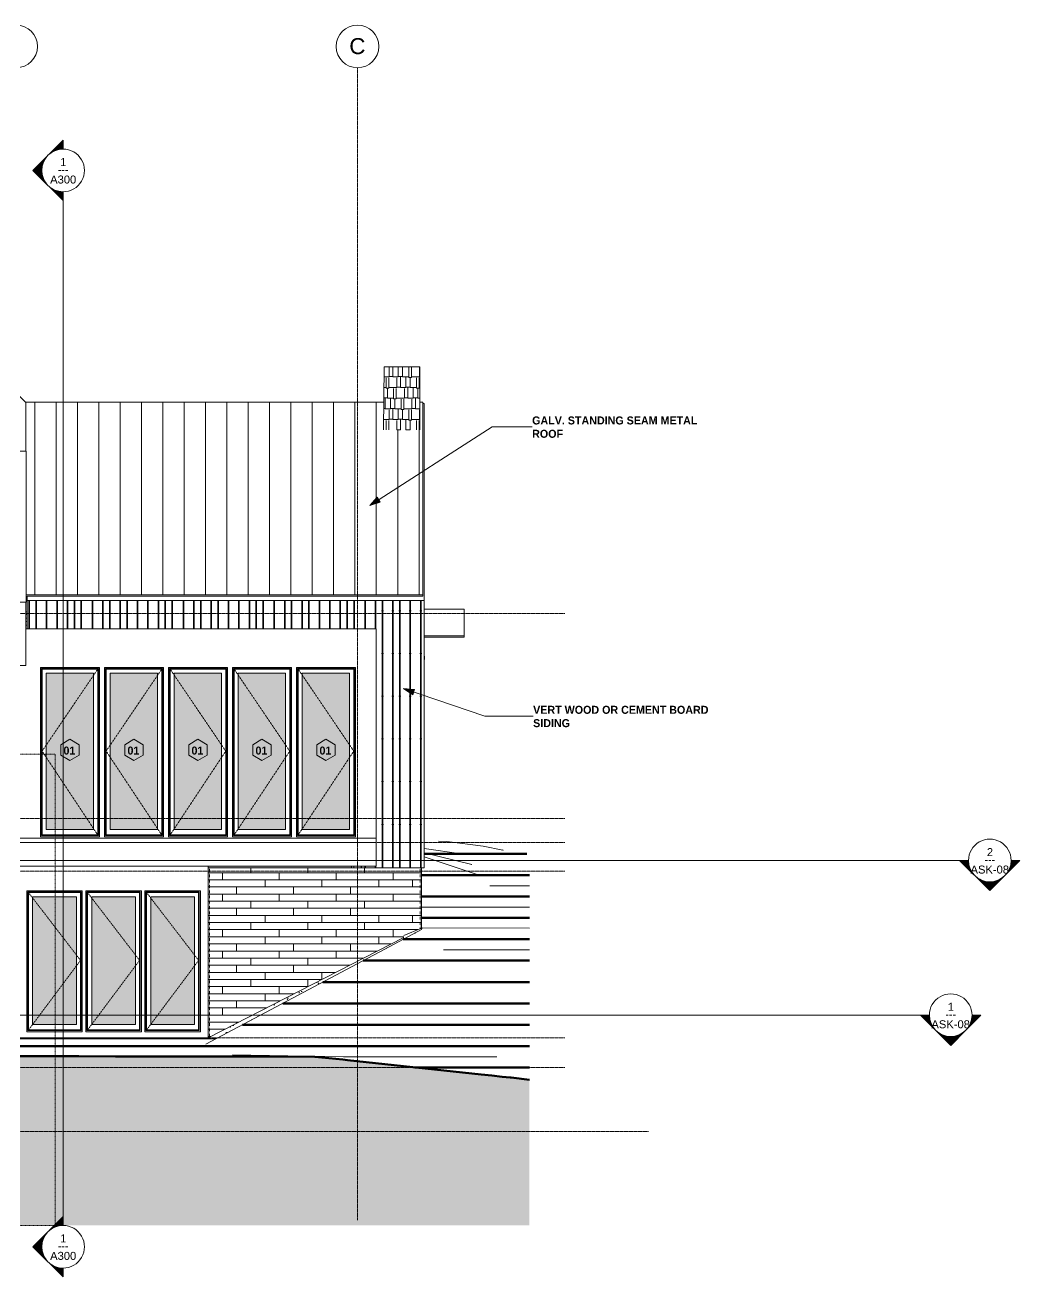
# Model space of a CAD drawing. Header units: inches. Extents: x -9021 to -6963, y -226 to 478.
# Drawn here: x -8622 to -8062, y -226 to 478 of the extents above; entities that cross this region are included whole.
import ezdxf

# ---------------------------------------------------------------- set-up
doc = ezdxf.new("R2010")
doc.units = ezdxf.units.IN
doc.header["$MEASUREMENT"] = 0
for name, pattern in [('Aligning Line 1_8_', [0.25, 0.125, -0.125]), ('Dash 1_16_', [0.12499999999999999, 0.06249999999999999, -0.06249999999999999]), ('Grid Line 1_2_', [0.8749999999999999, 0.4999999999999999, -0.125, 0.125, -0.125])]:
    doc.linetypes.add(name, pattern=pattern)
for name, color, linetype, lineweight in [('A-CLNG', 13, 'Continuous', 18), ('A-DETL-1', 90, 'Dash 1_16_', 9), ('A-FLOR', 192, 'Continuous', 18), ('A-FLOR-LEVL-1', 51, 'Grid Line 1_2_', 9), ('A-GLAZ', 151, 'Continuous', 18), ('A-GLAZ-1', 151, 'Continuous', 9), ('A-GLAZ-2', 151, 'Dash 1_16_', 9), ('A-GLAZ-IDEN', 152, 'Continuous', 9), ('A-ROOF', 132, 'Continuous', 18), ('A-ROOF-PATT-1', 132, 'Continuous', 9), ('A-WALL', 113, 'Continuous', 18), ('A-WALL-PATT-1', 111, 'Continuous', 9), ('C-TOPO', 7, 'Continuous', 9), ('C-TOPO-1', 7, 'Continuous', 60), ('C-TOPO-MAJR', 7, 'Continuous', 80), ('G-ANNO-SYMB', 111, 'Aligning Line 1_8_', 9), ('G-ANNO-SYMB-1', 111, 'Continuous', 9), ('G-ANNO-TEXT', 231, 'Continuous', 9), ('I-WALL', 2, 'Continuous', 18), ('S-BEAM', 12, 'Continuous', 9), ('S-COLS', 52, 'Continuous', 9), ('S-FNDN', 32, 'Continuous', 18), ('S-GRID-1', 1, 'Grid Line 1_2_', 9), ('S-GRID-IDEN', 1, 'Continuous', 9)]:
    doc.layers.add(name, color=color, linetype=linetype, lineweight=lineweight)
doc.styles.add('Arial', font='arial.ttf', dxfattribs={"height": 8.999999999999993})
doc.styles.add('Arial_1', font='arial.ttf', dxfattribs={"height": 4.499999999999996})
doc.styles.add('Century Gothic', font='ufonts.com_century-gothic.ttf', dxfattribs={"height": 4.499999999999996})
doc.styles.add('Century Gothic_B', font='GOTHICB.TTF', dxfattribs={"height": 4.499999999999996})
pattern_1 = [(0, (-8685.235, 0), (15.36, 3.84), [0.634, -10.886, 0.634, -10.886, -61.44]), (0, (-8685.235, 0), (15.36, 3.84), [-23.04, 0.634, -22.406, 0.634, -10.886, -26.88]), (0, (-8685.235, 0), (15.36, 3.84), [-57.6, 0.634, -7.046, 0.634, -18.566]), (120, (-8679.475, 1.92), (-11.00553755053224, 11.38215020212898), [0.6339999999999999, -10.886, 0.6339999999999999, -10.886, -61.43999999999999]), (120, (-8679.475, 1.92), (-11.00553755053224, 11.38215020212898), [-23.04, 0.6339999999999999, -22.406, 0.6339999999999999, -10.886, -26.88]), (120, (-8679.475, 1.92), (-11.00553755053224, 11.38215020212898), [-57.59999999999999, 0.6339999999999999, -7.045999999999999, 0.6339999999999999, -18.566]), (240, (-8677.555, 9.6), (-4.354462449467752, -15.22215020212898), [0.634, -10.886, 0.634, -10.886, -61.44]), (240, (-8677.555, 9.6), (-4.354462449467752, -15.22215020212898), [-23.04, 0.634, -22.406, 0.634, -10.886, -26.88]), (240, (-8677.555, 9.6), (-4.354462449467752, -15.22215020212898), [-57.6, 0.634, -7.046, 0.634, -18.566])]
pattern_2 = [(90, (-8624.882, -91.375), (-51.125, 3.130503380320422e-15), [24, 0, 0, 0]), (90, (-8619.382, -91.375), (-51.125, 3.130503380320422e-15), [24, 0, 0, 0]), (90, (-8619.007, -91.375), (-51.125, 3.130503380320422e-15), [24, 0, 0, 0]), (90, (-8615.507, -91.375), (-51.125, 3.130503380320422e-15), [24, 0, 0, 0]), (90, (-8615.132, -91.375), (-51.125, 3.130503380320422e-15), [24, 0, 0, 0]), (90, (-8609.632, -91.375), (-51.125, 3.130503380320422e-15), [24, 0, 0, 0]), (90, (-8609.257, -91.375), (-51.125, 3.130503380320422e-15), [24, 0, 0, 0]), (90, (-8597.882, -91.375), (-51.125, 3.130503380320422e-15), [24, 0, 0, 0]), (90, (-8597.507, -91.375), (-51.125, 3.130503380320422e-15), [24, 0, 0, 0]), (90, (-8594.007, -91.375), (-51.125, 3.130503380320422e-15), [24, 0, 0, 0]), (90, (-8593.632, -91.375), (-51.125, 3.130503380320422e-15), [24, 0, 0, 0]), (90, (-8590.132, -91.375), (-51.125, 3.130503380320422e-15), [24, 0, 0, 0]), (90, (-8589.757, -91.375), (-51.125, 3.130503380320422e-15), [24, 0, 0, 0]), (90, (-8583.882, -91.375), (-51.125, 3.130503380320422e-15), [24, 0, 0, 0]), (90, (-8583.507, -91.375), (-51.125, 3.130503380320422e-15), [24, 0, 0, 0]), (90, (-8578.007, -91.375), (-51.125, 3.130503380320422e-15), [24, 0, 0, 0]), (90, (-8577.632, -91.375), (-51.125, 3.130503380320422e-15), [24, 0, 0, 0]), (90, (-8574.132, -91.375), (-51.125, 3.130503380320422e-15), [24, 0, 0, 0]), (90, (-8603.757, -91.375), (-51.125, 3.130503380320422e-15), [24, 0, 0, 0]), (90, (-8603.382, -91.375), (-51.125, 3.130503380320422e-15), [24, 0, 0, 0])]

# ---------------------------------------------------------------- blocks, each defined once
blk = doc.blocks.new('Walls 1 - Walls 1-1121987-BUILDING ELEVATION - NORTH _LAKE_')
at = {"layer": 'A-WALL-PATT-1'}
h = blk.add_hatch(dxfattribs=at)
h.set_pattern_fill('FP_2', color=256, style=0, pattern_type=2)
h.set_pattern_definition([(0, (-8410.499, 202.313), (12.75, 6), [3, -2.5, 3.5, -1.5, -6.5]), (0, (-8410.499, 202.313), (12.75, 6), [-10.5, 4.5, -2]), (0, (-8407.499, 202.563), (12.75, 6), [2.5, -9.5, 2, -3]), (0, (-8401.499, 201.938), (12.75, 6), [1.5, -15.5]), (90, (-8410.499, 202.313), (-4.25, 6), [5.75, -18.25]), (90, (-8407.499, 202.313), (-4.25, 6), [5.625, -18.375]), (90, (-8404.999, 202.313), (-4.25, 6), [5.25, -18.75]), (90, (-8401.499, 201.938), (-4.25, 6), [5.75, -18.25]), (90, (-8399.999, 201.938), (-4.25, 6), [5.75, -18.25]), (90, (-8395.499, 202.313), (-4.25, 6), [5.5, -18.5])])
h.paths.add_polyline_path([(-8399.569381337622, 250.461730966925), (-8399.569381337622, 286.0000000000003), (-8419.569381337624, 286.0000000000003), (-8419.964250993547, 250.4617309669251)], flags=0)
at = {"layer": 'A-WALL'}
for p, q in [((-8419.964250993546, 250.4617309669249), (-8419.569381337622, 286)), ((-8419.569381337622, 286.0000000000001), (-8399.569381337622, 286.0000000000001)), ((-8399.569381337622, 286.0000000000001), (-8399.569381337622, 250.4617309669249))]:
    blk.add_line(p, q, dxfattribs=at)
blk = doc.blocks.new('Window-Picture-Andersen-A_Series - 39-1_4_ x 39-1_4_-2038292-BUILDING ELEVATION - NORTH _LAKE_')
at = {"layer": 'A-GLAZ-1'}
for p, q in [((-8396.881881505358, 123.1250000000066), (-8397.069381505358, 123.1580613088896)), ((-8397.069381505358, 121.3750000000053), (-8396.881881505358, 121.3750000000053)), ((-8396.881881505358, 121.3750000000053), (-8396.881881505358, 123.1250000000066))]:
    blk.add_line(p, q, dxfattribs=at)
blk = doc.blocks.new('Window-Casement-Andersen-A_Series - 2_-9 1_4_X7_-11 1_4_-2096101-BUILDING ELEVATION - NORTH _LAKE_')
at = {"layer": 'A-GLAZ'}
blk.add_hatch(color=256, dxfattribs=at).paths.add_polyline_path([(-8523.06618993456, 25.80078125000029), (-8511.006881421505, 25.80078125000029), (-8511.006881421505, 113.6250000000012), (-8537.631881421505, 113.6250000000012), (-8537.631881421505, 25.80078125000029)], flags=0)
at = {"layer": 'A-GLAZ-1'}
for p, q in [((-8540.319381421505, 116.3125000000012), (-8540.319381421505, 22.31250000000051)), ((-8540.319381421505, 116.3125000000012), (-8508.319381421505, 116.3125000000012)), ((-8539.975631421505, 22.66939791377829), (-8539.975631421505, 115.9546020862234)), ((-8508.677279335283, 115.9546020862234), (-8539.975631421505, 115.9546020862234)), ((-8537.631881421505, 113.6250000000011), (-8537.631881421505, 25.80078125000025)), ((-8537.631881421505, 113.6250000000011), (-8511.006881421505, 113.6250000000011)), ((-8511.006881421505, 25.80078125000025), (-8511.006881421505, 113.6250000000011)), ((-8508.677279335283, 115.9546020862234), (-8508.677279335283, 22.66939791377829)), ((-8508.319381421505, 22.31250000000052), (-8508.319381421505, 116.3125000000012)), ((-8540.319381421505, 22.31250000000052), (-8508.319381421505, 22.31250000000052)), ((-8508.677279335283, 22.66939791377829), (-8539.975631421505, 22.66939791377829)), ((-8537.631881421505, 25.80078125000025), (-8511.006881421505, 25.80078125000025))]:
    blk.add_line(p, q, dxfattribs=at)
at = {"layer": 'A-GLAZ-2'}
for p, q in [((-8539.975631421505, 115.9546020862234), (-8508.677279335283, 69.83355104311197)), ((-8508.677279335283, 69.83355104311197), (-8539.975631421505, 22.66939791377829))]:
    blk.add_line(p, q, dxfattribs=at)
blk = doc.blocks.new('Window-Casement-Andersen-A_Series - 2_-9 1_4_X7_-11 1_4_-2096181-BUILDING ELEVATION - NORTH _LAKE_')
at = {"layer": 'A-GLAZ'}
blk.add_hatch(color=256, dxfattribs=at).paths.add_polyline_path([(-8583.006881421505, 25.80078125000029), (-8583.006881421505, 113.6250000000012), (-8609.631881421505, 113.6250000000012), (-8609.631881421505, 25.80078125000029), (-8597.11818993456, 25.80078125000029)], flags=0)
at = {"layer": 'A-GLAZ-1'}
for p, q in [((-8612.319381421506, 116.3125000000012), (-8580.319381421506, 116.3125000000012)), ((-8612.319381421506, 116.3125000000012), (-8612.319381421506, 22.31250000000052)), ((-8580.663131421505, 115.9546020862234), (-8611.961483507726, 115.9546020862234)), ((-8611.961483507726, 22.66939791377829), (-8611.961483507726, 115.9546020862234)), ((-8609.631881421505, 113.6250000000011), (-8609.631881421505, 25.80078125000025)), ((-8609.631881421505, 113.6250000000011), (-8583.006881421505, 113.6250000000011)), ((-8583.006881421505, 25.80078125000025), (-8583.006881421505, 113.6250000000011)), ((-8580.663131421505, 115.9546020862234), (-8580.663131421505, 22.66939791377829)), ((-8580.319381421506, 22.31250000000051), (-8580.319381421506, 116.3125000000012)), ((-8612.319381421506, 22.31250000000052), (-8580.319381421506, 22.31250000000052)), ((-8580.663131421505, 22.66939791377829), (-8611.961483507726, 22.66939791377829)), ((-8609.631881421505, 25.80078125000025), (-8583.006881421505, 25.80078125000025))]:
    blk.add_line(p, q, dxfattribs=at)
at = {"layer": 'A-GLAZ-2'}
for p, q in [((-8580.663131421505, 115.9546020862234), (-8611.961483507726, 69.83355104311195)), ((-8611.961483507726, 69.83355104311197), (-8580.663131421505, 22.66939791377829))]:
    blk.add_line(p, q, dxfattribs=at)
blk = doc.blocks.new('Walls 4 - Walls 2-1996288-BUILDING ELEVATION - NORTH _LAKE_')
at = {"layer": 'A-WALL'}
for p, q in [((-8629.506881505384, 238.4999999998936), (-8620.881881505384, 238.4999999998936)), ((-8629.506881505384, 153.6250000000009), (-8629.506881505384, 238.4999999998936)), ((-8620.881881505384, 153.6250000000009), (-8620.881881505384, 238.4999999998936)), ((-8620.881881505384, 153.6250000000009), (-8629.506881505384, 153.6250000000009))]:
    blk.add_line(p, q, dxfattribs=at)
blk = doc.blocks.new('Dimension Lumber - GLULAM - 5_125 in_ x 15 in_-2000026-BUILDING ELEVATION - NORTH _LAKE_')
at = {"layer": 'S-BEAM'}
h = blk.add_hatch(dxfattribs=at)
h.set_pattern_fill('FP_17', color=256, style=0, pattern_type=2)
h.set_pattern_definition([(180, (-8491.569, 140.687), (2.449293598294706e-16, 2), [])])
h.paths.add_polyline_path([(-8621.131881505386, 138.625), (-8620.304381505382, 138.625), (-8620.304381505382, 148.2499999999999), (-8621.131881505386, 148.2499999999999), (-8621.131881505386, 142.1164212656965)], flags=0)
blk.add_line((-8621.131881505386, 148.2499999999997), (-8620.304381505382, 148.2499999999997), dxfattribs=at)
blk = doc.blocks.new('Window-Casement-Andersen-A_Series - 2_-7 1_4_x6_-7 1_4_-V10-BUILDING ELEVATION - NORTH _LAKE_')
at = {"layer": 'A-GLAZ'}
blk.add_hatch(color=256, dxfattribs=at).paths.add_polyline_path([(-8617.288789283246, -83.85268435059633), (-8592.663789283246, -83.85268435059633), (-8592.663789283246, -12.02846560059523), (-8617.288789283246, -12.02846560059523), (-8617.288789283246, -65.06582873430351)], flags=0)
at = {"layer": 'A-GLAZ-1'}
for p, q in [((-8619.976289283246, -87.34096560059609), (-8619.976289283246, -9.340965600595288)), ((-8619.976289283246, -9.340965600595288), (-8589.976289283246, -9.340965600595277)), ((-8619.632539283246, -9.69886351437306), (-8619.632539283246, -86.98406768681829)), ((-8590.334187197024, -9.69886351437306), (-8619.632539283246, -9.69886351437306)), ((-8617.288789283246, -83.85268435059638), (-8617.288789283246, -12.02846560059535)), ((-8617.288789283246, -12.02846560059535), (-8592.663789283246, -12.02846560059535)), ((-8592.663789283246, -12.02846560059535), (-8592.663789283246, -83.85268435059638)), ((-8590.334187197024, -86.98406768681829), (-8590.334187197024, -9.69886351437306)), ((-8589.976289283246, -9.340965600595277), (-8589.976289283246, -87.34096560059608)), ((-8592.663789283246, -83.85268435059638), (-8617.288789283246, -83.85268435059638)), ((-8589.976289283246, -87.34096560059608), (-8619.976289283246, -87.34096560059608)), ((-8619.632539283246, -86.98406768681829), (-8590.334187197024, -86.98406768681829))]:
    blk.add_line(p, q, dxfattribs=at)
at = {"layer": 'A-GLAZ-2'}
for p, q in [((-8619.632539283246, -9.69886351437306), (-8590.334187197024, -47.81991455748457)), ((-8590.334187197024, -47.81991455748457), (-8619.632539283246, -86.98406768681829))]:
    blk.add_line(p, q, dxfattribs=at)
blk = doc.blocks.new('Grid - Grid Head - Circle-50561-BUILDING ELEVATION - NORTH _LAKE_')
at = {"layer": 'S-GRID-IDEN'}
for start, end in [(0, 180), (180, 359.9999999999991)]:
    blk.add_arc((-8434.569381337618, 466.144851089382), 12, start, end, dxfattribs=at)
blk = doc.blocks.new('Section - Section Head - Filled-22785-BUILDING ELEVATION - NORTH _LAKE_')
at = {"layer": 'G-ANNO-SYMB-1'}
h = blk.add_hatch(color=256, dxfattribs=at)
edge = h.paths.add_edge_path(flags=0)
edge.add_arc((-8600.16698472335, 396.3759802906872), 12.01561779548133, 89.99999999999972, 132.0783950246214, ccw=False)
edge.add_line((-8600.16698472335, 408.391598086169), (-8600.16698472335, 413.3465430391643))
edge.add_line((-8600.16698472335, 413.3465430391643), (-8608.219212401667, 405.2943153608459))
h = blk.add_hatch(color=256, dxfattribs=at)
edge = h.paths.add_edge_path(flags=0)
edge.add_line((-8608.652266097588, 404.8612616649257), (-8617.137547471826, 396.3759802906872))
edge.add_line((-8617.137547471826, 396.3759802906872), (-8612.16698472335, 396.3759802906872))
edge.add_arc((-8600.16698472335, 396.3759802906871), 11.99999999999945, 135.0000000000003, 180.0000000000001, ccw=False)
h = blk.add_hatch(color=256, dxfattribs=at)
edge = h.paths.add_edge_path(flags=0)
edge.add_arc((-8600.16698472335, 396.3759802906872), 11.99999999999994, 180.0000000000001, 225.000000000001, ccw=False)
edge.add_line((-8612.16698472335, 396.3759802906872), (-8617.137547471826, 396.3759802906872))
edge.add_line((-8617.137547471826, 396.3759802906872), (-8608.652266097588, 387.8906989164486))
h = blk.add_hatch(color=256, dxfattribs=at)
edge = h.paths.add_edge_path(flags=0)
edge.add_line((-8608.219212401667, 387.4576452205285), (-8600.16698472335, 379.4054175422099))
edge.add_line((-8600.16698472335, 379.4054175422099), (-8600.16698472335, 384.3603624952053))
edge.add_arc((-8600.16698472335, 396.3759802906871), 12.01561779548133, 227.921604975378, 270, ccw=False)
for p, q in [((-8608.219212401667, 405.2943153608459), (-8600.16698472335, 413.3465430391643)), ((-8600.16698472335, 413.3465430391643), (-8600.16698472335, 408.391598086169)), ((-8617.137547471826, 396.3759802906872), (-8608.652266097588, 404.8612616649257)), ((-8612.16698472335, 396.3759802906872), (-8617.137547471826, 396.3759802906872)), ((-8608.652266097588, 387.8906989164486), (-8617.137547471826, 396.3759802906872)), ((-8617.137547471826, 396.3759802906872), (-8612.16698472335, 396.3759802906872)), ((-8600.16698472335, 379.4054175422099), (-8608.219212401667, 387.4576452205285)), ((-8600.16698472335, 384.3603624952053), (-8600.16698472335, 379.4054175422099))]:
    blk.add_line(p, q, dxfattribs=at)
for centre, radius, start, end in [((-8600.16698472335, 396.391598086169), 11.99999999999994, 89.99999999999973, 269.9999999999994), ((-8600.16698472335, 396.3759802906872), 12.01561779548133, 89.99999999999933, 132.0783950246211), ((-8600.16698472335, 396.391598086169), 12, 269.9999999999996, 90), ((-8600.16698472335, 396.3759802906871), 11.99999999999945, 134.9999999999999, 179.9999999999997), ((-8600.16698472335, 396.3759802906872), 11.99999999999994, 179.9999999999997, 225.0000000000006), ((-8600.16698472335, 396.3759802906871), 12.01561779548133, 227.9216049753777, 269.9999999999996)]:
    blk.add_arc(centre, radius, start, end, dxfattribs=at)
blk = doc.blocks.new('Window Tag - ONE-1713238-BUILDING ELEVATION - NORTH _LAKE_')
at = {"layer": 'A-GLAZ-IDEN'}
for p, q in [((-8817.069381505378, 54.90624999999903), (-8822.211247922918, 51.87849624419783)), ((-8822.211247922918, 51.87849624419783), (-8822.211247922918, 45.93521534565838)), ((-8811.933640623234, 51.88089307838819), (-8817.069381505378, 54.90624999999903)), ((-8811.933640623234, 45.91133205026711), (-8811.933640623234, 51.88089307838819)), ((-8822.211247922918, 45.93521534565838), (-8817.069381505378, 42.90624999999901)), ((-8817.069381505378, 42.90624999999901), (-8811.933640623234, 45.91133205026711))]:
    blk.add_line(p, q, dxfattribs=at)

msp = doc.modelspace()

# ---------------------------------------------------------------- hatches: boundary and pattern name
at = {"layer": 'A-CLNG'}
msp.add_hatch(color=256, dxfattribs=at).paths.add_polyline_path([(-8374.569381505358, 133.8750000000001), (-8374.569381505358, 133.9999999999999), (-8397.069381505358, 133.9999999999999), (-8397.069381505358, 133.8750000000001)], flags=0)
at = {"layer": 'A-ROOF-PATT-1'}
h = msp.add_hatch(dxfattribs=at)
h.set_pattern_fill('FP_6', color=256, style=0, pattern_type=2)
h.set_pattern_definition([(90, (0, 1404.034), (-12, 7.347880794884119e-16), [])])
h.paths.add_polyline_path([(-8620.881881505384, 157.673506091839), (-8397.819381505342, 157.673506091839), (-8397.819381505342, 266.015302966946), (-8399.569381337622, 266.015302966946), (-8399.569381337622, 250.461730966925), (-8419.964250993547, 250.4617309669251), (-8419.79143352688, 266.015302966946), (-8621.252855820823, 266.015302966946), (-8621.131881505386, 265.8943286515071), (-8621.131881505386, 238.4999999998939), (-8620.881881505384, 238.4999999998939), (-8620.881881505384, 158.0201206156268)], flags=0)
at = {"layer": 'A-WALL-PATT-1'}
h = msp.add_hatch(dxfattribs=at)
h.set_pattern_fill('FP_7', color=256, style=0, pattern_type=2)
h.set_pattern_definition([(90, (-8624.882, 114.302), (-51.125, 3.130503380320422e-15), [24, 0, 0, 0]), (90, (-8619.382, 114.302), (-51.125, 3.130503380320422e-15), [24, 0, 0, 0]), (90, (-8619.007, 114.302), (-51.125, 3.130503380320422e-15), [24, 0, 0, 0]), (90, (-8615.507, 114.302), (-51.125, 3.130503380320422e-15), [24, 0, 0, 0]), (90, (-8615.132, 114.302), (-51.125, 3.130503380320422e-15), [24, 0, 0, 0]), (90, (-8609.632, 114.302), (-51.125, 3.130503380320422e-15), [24, 0, 0, 0]), (90, (-8609.257, 114.302), (-51.125, 3.130503380320422e-15), [24, 0, 0, 0]), (90, (-8597.882, 114.302), (-51.125, 3.130503380320422e-15), [24, 0, 0, 0]), (90, (-8597.507, 114.302), (-51.125, 3.130503380320422e-15), [24, 0, 0, 0]), (90, (-8594.007, 114.302), (-51.125, 3.130503380320422e-15), [24, 0, 0, 0]), (90, (-8593.632, 114.302), (-51.125, 3.130503380320422e-15), [24, 0, 0, 0]), (90, (-8590.132, 114.302), (-51.125, 3.130503380320422e-15), [24, 0, 0, 0]), (90, (-8589.757, 114.302), (-51.125, 3.130503380320422e-15), [24, 0, 0, 0]), (90, (-8583.882, 114.302), (-51.125, 3.130503380320422e-15), [24, 0, 0, 0]), (90, (-8583.507, 114.302), (-51.125, 3.130503380320422e-15), [24, 0, 0, 0]), (90, (-8578.007, 114.302), (-51.125, 3.130503380320422e-15), [24, 0, 0, 0]), (90, (-8577.632, 114.302), (-51.125, 3.130503380320422e-15), [24, 0, 0, 0]), (90, (-8574.132, 114.302), (-51.125, 3.130503380320422e-15), [24, 0, 0, 0]), (90, (-8603.757, 114.302), (-51.125, 3.130503380320422e-15), [24, 0, 0, 0]), (90, (-8603.382, 114.302), (-51.125, 3.130503380320422e-15), [24, 0, 0, 0])])
h.paths.add_polyline_path([(-8624.898580223327, 117.9375000000016), (-8621.131881505386, 117.9375000000016), (-8621.131881505386, 153.6250000000011), (-8629.381881505386, 153.6250000000011), (-8629.381881505386, 117.9375000000016)], flags=0)
h.paths.add_polyline_path([(-8621.319381505338, 238.4999999998939), (-8621.131881505386, 238.4999999998939), (-8621.131881505386, 265.8943286515071), (-8629.381881505386, 274.1443286515051), (-8629.381881505386, 238.4999999998939), (-8621.881881505386, 238.4999999998939)], flags=0)
h = msp.add_hatch(dxfattribs=at)
h.set_pattern_fill('FP_5', color=256, style=0, pattern_type=2)
h.set_pattern_definition(pattern_2)
h.paths.add_polyline_path([(-8432.319381337618, 4.250000000000141), (-8405.319381505358, 4.250000000000141), (-8405.319381505358, 154.553342496374), (-8620.304381505382, 154.553342496374), (-8620.304381505382, 138.625), (-8424.006881337627, 138.625), (-8424.006881337627, 5.125000000000113), (-8432.319381337618, 5.125000000000113)], flags=0)
h = msp.add_hatch(dxfattribs=at)
h.set_pattern_fill('FP_5', color=256, style=0, pattern_type=2)
h.set_pattern_definition(pattern_2)
h.paths.add_polyline_path([(-8399.569381337622, 4.250000000000141), (-8397.069381505358, 4.250000000000141), (-8397.069381505358, 154.5533424963774), (-8405.319381505358, 154.553342496374), (-8405.319381505358, 4.250000000000141)], flags=0)
h = msp.add_hatch(dxfattribs=at)
h.set_pattern_fill('FP_4', color=256, style=0, pattern_type=2)
h.set_pattern_definition([(0, (-8518.569, -90.575), (0, 4), []), (90, (-8518.569, -90.575), (-7.999999999999999, 8), [4, -28]), (90, (-8502.569, -86.575), (-7.999999999999999, 8), [4, -28])])
h.paths.add_polyline_path([(-8518.569381505358, -91.37499999994971), (-8422.569381505358, -42.07499999999029), (-8422.569381505358, 4.250000000000141), (-8518.569381505358, 4.250000000000141), (-8518.569381505358, -87.96596560059528)], flags=0)
h = msp.add_hatch(dxfattribs=at)
h.set_pattern_fill('FP_13', color=256, style=0, pattern_type=2)
h.set_pattern_definition([(0, (-8422.569, -90.575), (0, 4), []), (90, (-8422.569, -90.575), (-7.999999999999999, 8), [4, -28]), (90, (-8406.569, -86.575), (-7.999999999999999, 8), [4, -28])])
h.paths.add_polyline_path([(-8422.569381505358, -42.07499999998867), (-8408.569381505358, -34.88541666666224), (-8408.569381505358, 4.250000000000141), (-8422.569381505358, 4.250000000000141), (-8422.569381505358, -41.99999999999991)], flags=0)
h = msp.add_hatch(dxfattribs=at)
h.set_pattern_fill('FP_12', color=256, style=0, pattern_type=2)
h.set_pattern_definition([(0, (-8403.569, -90.575), (0, 4), []), (90, (-8403.569, -90.575), (-7.999999999999999, 8), [4, -28]), (90, (-8387.569, -86.575), (-7.999999999999999, 8), [4, -28])])
h.paths.add_polyline_path([(-8408.569381505358, -33.85833333333286), (-8398.56938150536, -29.75000000000184), (-8398.569580078123, 4.250000000000141), (-8408.569381505358, 4.250000000000141), (-8408.569381505358, -30.43477249145516)], flags=0)
h = msp.add_hatch(dxfattribs=at)
h.set_pattern_fill('FP_3', color=256, style=0, pattern_type=2)
h.set_pattern_definition(pattern_1)
h.paths.add_polyline_path([(-8422.569381505358, -43.27761409042494), (-8411.98818993456, -37.63344397932479), (-8408.569381505358, -35.79935840525314), (-8408.569381505358, -34.88541666666224), (-8422.569381505358, -42.07499999999012)], flags=0)
h = msp.add_hatch(dxfattribs=at)
h.set_pattern_fill('FP_3', color=256, style=0, pattern_type=2)
h.set_pattern_definition(pattern_1)
h.paths.add_polyline_path([(-8408.569381505358, -35.79935840525314), (-8398.56938150536, -30.43452537477915), (-8398.569580078123, -29.75008158031244), (-8408.569381505358, -33.85833333333286), (-8408.569381505358, -34.88541666666224)], flags=0)
h = msp.add_hatch(dxfattribs=at)
h.set_pattern_fill('FP_3', color=256, style=0, pattern_type=2)
h.set_pattern_definition(pattern_1)
h.paths.add_polyline_path([(-8516.932617187498, -91.99999809265127), (-8514.285358023386, -91.99999809265127), (-8422.569381505358, -43.27761409042494), (-8422.569381505358, -42.07499999999029), (-8518.569381505358, -91.37499999994971), (-8518.569381505358, -91.99999809265127), (-8517.767154711104, -91.99999809265127)], flags=0)
h = msp.add_hatch(dxfattribs=at)
h.set_pattern_fill('FP_3', color=256, style=0, pattern_type=2)
h.set_pattern_definition(pattern_1)
h.paths.add_polyline_path([(-8541.57918993456, -91.99999809265127), (-8518.569381505358, -91.99999809265127), (-8518.569381505358, -91.37499999994971), (-8644.569381505358, -91.37499999994971), (-8644.569381505358, -91.99999809265127), (-8550.83568993456, -91.99999809265127)], flags=0)
at = {"layer": 'C-TOPO'}
msp.add_hatch(color=256, dxfattribs=at).paths.add_polyline_path([(-8458.656537455492, -196.9090787343036), (-8337.93618993456, -196.9090787343036), (-8337.93618993456, -114.9896849781856), (-8348.8089113322, -113.7020413854967), (-8365.048791398818, -112.0289277694685), (-8442.812239158924, -103.634836702636), (-8458.656537455492, -102.0000000000001), (-8519.9326171875, -101.8403405015763), (-8533.720650944719, -101.9517695027354), (-8541.57918993456, -101.9353805933764), (-8578.60518993456, -101.7789313668826), (-8591.236604764823, -101.708789678025), (-8634.14418993456, -101.7282340529926), (-8644.569381505398, -101.73665064799), (-8644.569381505398, -196.9090787343036), (-8470.66169087698, -196.9090787343036)], flags=0)
at = {"layer": 'G-ANNO-TEXT'}
for points in [[(-8427.676313566217, 207.9961521145866), (-8421.760458991668, 209.8901817772067), (-8423.500048050873, 212.5943572052107)], [(-8408.716101197631, 104.9703170953071), (-8403.54505363815, 101.5286676582405), (-8402.51701792841, 104.5752850316278)]]:
    msp.add_hatch(color=256, dxfattribs=at).paths.add_polyline_path(points, flags=0)
at = {"layer": 'I-WALL'}
msp.add_hatch(color=256, dxfattribs=at).paths.add_polyline_path([(-8438.006881337624, 4.250000000000141), (-8438.006881337624, 5.125000000000113), (-8518.569381505358, 5.125000000000113), (-8518.569381505358, 4.250000000000141), (-8449.01418993456, 4.250000000000141)], flags=0)
at = {"layer": 'S-COLS'}
h = msp.add_hatch(dxfattribs=at)
h.set_pattern_fill('FP_16', color=256, style=0, pattern_type=2)
h.set_pattern_definition([(90, (-8434.569, 0), (2, -1.224646799147353e-16), [])])
h.paths.add_polyline_path([(-8432.319381337618, 4.250000000000141), (-8432.319381337618, 5.125000000000113), (-8438.006881337624, 5.125000000000113), (-8438.006881337624, 4.250000000000141)], flags=0)

# ---------------------------------------------------------------- linework, layer by layer
at = {"layer": 'A-CLNG'}
for p, q in [((-8397.069381505358, 134.6249999999998), (-8374.569381505358, 134.6249999999998)), ((-8374.569381505358, 133.8749999999998), (-8397.069381505358, 133.8749999999998)), ((-8374.569381505358, 133.8749999999998), (-8374.569381505358, 134.6249999999998))]:
    msp.add_line(p, q, dxfattribs=at)
at = {"layer": 'A-DETL-1'}
for p, q in [((-8517.819381505358, 4.250000000000589), (-8517.819381505358, -90.98984374995003)), ((-8399.319381505358, 4.250000000000205), (-8399.319381505358, -29.75000000000168))]:
    msp.add_line(p, q, dxfattribs=at)
at = {"layer": 'A-FLOR'}
for p, q in [((-8624.631881505384, 20.87499999999999), (-8424.006881337626, 20.87499999999999)), ((-8424.006881337626, 5.124999999999998), (-8424.006881337626, 20.87499999999999)), ((-8424.006881337626, 5.124999999999998), (-8644.569381505358, 5.125000000000419))]:
    msp.add_line(p, q, dxfattribs=at)
at = {"layer": 'A-FLOR-LEVL-1'}
for p, q in [((-8318.04369555357, 147.2499999998927), (-9000.201023192953, 147.2499999998856)), ((-8318.04369555357, 32), (-9000.20102319295, 32)), ((-8318.04369555357, 18.37499999999999), (-9000.20102319295, 18.37499999999999)), ((-8318.043695553572, 2.374999999999998), (-9000.20102319295, 2.374999999999998)), ((-8318.04369555357, -91.3749999999497), (-9000.20102319295, -91.3749999999497)), ((-8318.04369555357, -108), (-9000.20102319295, -108)), ((-8270.996345112253, -144), (-9000.20102319295, -144))]:
    msp.add_line(p, q, dxfattribs=at)
at = {"layer": 'A-ROOF'}
for p, q in [((-8419.79143352688, 266.015302966947), (-8621.252855820821, 266.0153029669448)), ((-8397.819381505342, 266.015302966947), (-8399.569381337622, 266.015302966947)), ((-8397.819381505342, 156.9439674962184), (-8397.819381505342, 266.0153029669466)), ((-8620.881881505382, 157.6735060918388), (-8397.819381505342, 157.6735060918388)), ((-8621.131881505384, 148.1735060918388), (-8620.30438150538, 148.1735060918388)), ((-8397.069381505358, 149.6249999999998), (-8374.569381505358, 149.6249999999998)), ((-8374.569381505358, 149.6249999999998), (-8374.569381505358, 134.6249999999998)), ((-8374.569381505358, 133.9999999999998), (-8397.069381505358, 133.9999999999998))]:
    msp.add_line(p, q, dxfattribs=at)
at = {"layer": 'A-WALL'}
for p, q in [((-8424.006881337626, 138.6249999999997), (-8621.131881505384, 138.6249999999997)), ((-8424.006881337626, 20.87499999999999), (-8424.006881337626, 138.6249999999997)), ((-8612.944381421505, 21.68750000000124), (-8612.944381421505, 116.9375000000012)), ((-8612.944381421505, 116.9375000000012), (-8579.694381421506, 116.9375000000012)), ((-8579.694381421506, 116.9375000000012), (-8579.694381421506, 21.68750000000125)), ((-8576.944381421505, 21.68750000000124), (-8576.944381421505, 116.9375000000012)), ((-8576.944381421505, 116.9375000000012), (-8543.694381421506, 116.9375000000012)), ((-8543.694381421506, 116.9375000000012), (-8543.694381421506, 21.68750000000125)), ((-8540.944381421505, 21.68750000000124), (-8540.944381421505, 116.9375000000012)), ((-8540.944381421505, 116.9375000000012), (-8507.694381421506, 116.9375000000012)), ((-8507.694381421506, 116.9375000000012), (-8507.694381421506, 21.68750000000125)), ((-8504.944381421505, 21.68750000000124), (-8504.944381421505, 116.9375000000012)), ((-8504.944381421505, 116.9375000000012), (-8471.694381421506, 116.9375000000012)), ((-8471.694381421506, 116.9375000000012), (-8471.694381421506, 21.68750000000125)), ((-8468.944381421505, 21.68750000000124), (-8468.944381421505, 116.9375000000012)), ((-8468.944381421505, 116.9375000000012), (-8435.694381421506, 116.9375000000012)), ((-8435.694381421506, 116.9375000000012), (-8435.694381421506, 21.68750000000125)), ((-8579.694381421506, 21.68750000000124), (-8612.944381421505, 21.68750000000124)), ((-8543.694381421506, 21.68750000000124), (-8576.944381421505, 21.68750000000124)), ((-8507.694381421506, 21.68750000000124), (-8540.944381421505, 21.68750000000124)), ((-8471.694381421506, 21.68750000000124), (-8504.944381421505, 21.68750000000124)), ((-8435.694381421506, 21.68750000000124), (-8468.944381421505, 21.68750000000124)), ((-8624.631881505384, 18.37499999999999), (-8424.006881337626, 18.37499999999999)), ((-8518.569381505358, -91.3749999999497), (-8518.569381505358, 5.124999999999942)), ((-8620.601289283246, -87.96596560059538), (-8620.601289283246, -8.715965600595313)), ((-8620.601289283246, -8.715965600595313), (-8589.351289283246, -8.715965600595313)), ((-8589.351289283246, -8.715965600595313), (-8589.351289283246, -87.96596560059537)), ((-8587.398197061106, -87.96596560059537), (-8587.398197061106, -8.715965600595323)), ((-8587.398197061106, -8.715965600595323), (-8556.148197061104, -8.715965600595323)), ((-8556.148197061104, -8.715965600595323), (-8556.148197061104, -87.96596560059537)), ((-8554.195104838964, -87.96596560059537), (-8554.195104838964, -8.715965600595302)), ((-8554.195104838964, -8.715965600595302), (-8522.945104838964, -8.715965600595302)), ((-8522.945104838964, -8.715965600595302), (-8522.945104838964, -87.96596560059535)), ((-8632.851289283248, -91.3749999999497), (-8518.569381505358, -91.3749999999497)), ((-8589.351289283246, -87.96596560059537), (-8620.601289283246, -87.96596560059537)), ((-8556.148197061104, -87.96596560059537), (-8587.398197061106, -87.96596560059537)), ((-8522.945104838964, -87.96596560059535), (-8554.195104838964, -87.96596560059535))]:
    msp.add_line(p, q, dxfattribs=at)
at = {"layer": 'C-TOPO'}
for p, q in [((-8397.069381505358, 15.03252784906587), (-8376.230712890623, 12.00000000000008)), ((-8384.38623046875, 19.09474611282357), (-8389.091203158583, 19.20697152585535)), ((-8363.849121093748, 16.30558633804329), (-8384.38623046875, 19.09474611282357)), ((-8363.849121093748, 16.30558633804329), (-8352.818847656248, 14.21400833129891)), ((-8352.818847656248, 14.21400833129891), (-8352.638219081231, 14.40332366465745)), ((-8397.069381505358, 12.57900294970972), (-8370.230712890625, 5.999999999999999)), ((-8397.069381505358, 10.32670470788844), (-8366.23095703125, 8.526512829121201e-14)), ((-8376.230712890623, 12.00000000000008), (-8378.269063604957, 12.26966283361202)), ((-8370.554647712974, 6.067495627961335), (-8370.230712890625, 5.999999999999999)), ((-8366.762381440782, 0.1614354181985788), (-8366.23095703125, 8.526512829121201e-14)), ((-8360.044012802275, -5.999999999999999), (-8360.230957031248, -5.999999999999999)), ((-8360.230957031248, -5.999999999999999), (-8337.93618993456, -5.999999999999999)), ((-8398.56938150536, -18), (-8337.93618993456, -18)), ((-8416.400390624998, -40.00045394897469), (-8398.569580078123, -30.43477249145516)), ((-8337.93618993456, -29.75922677321099), (-8398.56938150536, -29.55167266154794)), ((-8398.56938150536, -29.55167328350776), (-8398.161364659341, -29.55434794053866)), ((-8398.220214843748, -30), (-8398.56938150536, -30.19202851066069)), ((-8398.220214843748, -30), (-8398.56938150536, -30.19202851066069)), ((-8519.9326171875, -94.99999809265144), (-8416.400390624998, -40.00045394897469)), ((-8416.400390624998, -40.00045394897469), (-8418.202804394481, -40.99191154792796)), ((-8386.220214843748, -41.99999999999991), (-8337.93618993456, -41.99999999999991)), ((-8386.220214843748, -41.99999999999991), (-8384.460684254265, -41.99999999999991)), ((-8600.137207031248, -91.99999809265127), (-8644.569381505358, -91.99999809265127)), ((-8579.932617187498, -91.99999809265127), (-8600.137207031248, -91.99999809265127)), ((-8579.932617187498, -91.99999809265127), (-8514.285358023386, -91.99999809265127)), ((-8519.9326171875, -94.99999809265144), (-8519.824907730495, -94.96409494031651)), ((-8610.06005859375, -101.7087936401368), (-8644.569580078123, -101.7366485595704)), ((-8610.06005859375, -101.7087936401368), (-8591.23681640625, -101.7087936401368)), ((-8591.23681640625, -101.7087936401368), (-8570.685791015625, -101.8229026794434)), ((-8570.685791015625, -101.8229026794434), (-8537.337890625, -101.9517745971679)), ((-8537.337890625, -101.9517745971679), (-8533.720458984375, -101.9517745971679)), ((-8533.720458984375, -101.9517745971679), (-8519.67333984375, -101.8382377624512)), ((-8519.67333984375, -101.8382377624512), (-8491.291259765625, -101.9094314575196)), ((-8504.9326171875, -101.0000038146973), (-8442.451904296875, -102.0000000000001)), ((-8504.9326171875, -101.0000038146973), (-8504.896746901366, -101.0023086074587)), ((-8458.65673828125, -102.0000000000001), (-8491.291259765625, -101.9094314575196)), ((-8458.65673828125, -102.0000000000001), (-8442.812255859373, -103.6347770690919)), ((-8442.812255859373, -103.6347770690919), (-8441.606689453123, -103.7601585388184)), ((-8356.266357421873, -102.0000000000001), (-8442.451904296875, -102.0000000000001)), ((-8440.261230468748, -103.9000854492188), (-8441.606689453123, -103.7601585388184)), ((-8365.048828124998, -112.0290184020997), (-8440.261230468748, -103.9000854492188)), ((-8356.266357421873, -102.0000000000001), (-8356.448518173998, -102.0275147207782)), ((-8365.048828124998, -112.0290184020997), (-8359.020263671875, -112.6500778198243)), ((-8353.184326171875, -113.2513389587401), (-8359.020263671875, -112.6500778198243)), ((-8353.184326171875, -113.2513389587401), (-8348.808837890623, -113.7021560668946)), ((-8348.09912109375, -113.7715415954591), (-8348.808837890623, -113.7021560668946)), ((-8337.93618993456, -114.9897197015059), (-8348.09912109375, -113.7715415954591))]:
    msp.add_line(p, q, dxfattribs=at)
at = {"layer": 'C-TOPO-1'}
for p, q in [((-8644.569381505396, -101.7366506479898), (-8610.060058593748, -101.7087901532831)), ((-8610.05946991667, -101.708789678025), (-8591.23681640625, -101.708789678025)), ((-8591.236604764823, -101.708789678025), (-8570.685580481053, -101.8229086085157)), ((-8570.685580481053, -101.8229086085157), (-8537.33793823956, -101.9517695027354)), ((-8537.33793823956, -101.9517695027354), (-8533.720650944717, -101.9517695027354)), ((-8533.720650944717, -101.9517695027354), (-8519.673347544793, -101.8382451950352)), ((-8519.673339843748, -101.8382452143505), (-8491.291259765625, -101.9094314397947)), ((-8491.291240310571, -101.9094314885907), (-8458.656738281248, -101.9999994426641)), ((-8458.656537455492, -102), (-8442.812255859373, -103.6348349794604)), ((-8442.812239158922, -103.6348367026361), (-8441.606424216672, -103.7602295898725)), ((-8441.606424216672, -103.7602295898725), (-8440.261230468748, -103.9001191181249)), ((-8440.260862063953, -103.9001574293147), (-8365.048791398818, -112.0289277694681)), ((-8365.048791398818, -112.0289277694681), (-8359.020363063062, -112.6499977777056)), ((-8359.020363063062, -112.6499977777056), (-8353.184444635674, -113.2512438200383)), ((-8353.184444635674, -113.2512438200383), (-8348.8089113322, -113.7020413854967)), ((-8348.8089113322, -113.7020413854967), (-8348.099302280492, -113.7714296982036)), ((-8348.099121093748, -113.771451417112), (-8337.93618993456, -114.9896849781855))]:
    msp.add_line(p, q, dxfattribs=at)
at = {"layer": 'C-TOPO-MAJR'}
for p, q in [((-8394.70755887183, 12.00000000000008), (-8397.069381505358, 12.00000000000008)), ((-8385.662134800048, 8.526512829121201e-14), (-8398.56938150536, 8.526512829121201e-14)), ((-8354.904997257338, -12), (-8398.56938150536, -12)), ((-8365.659069715566, -35.99999999999991), (-8408.943289379997, -35.99999999999991)), ((-8364.19885253906, -35.99999999999991), (-8365.658810753353, -35.99999999999991)), ((-8337.93618993456, -35.99999999999991), (-8364.198629188078, -35.99999999999991)), ((-8391.850412864716, -47.99999999999991), (-8400.225010034468, -47.99999999999991)), ((-8373.928470522857, -60.00000000000008), (-8388.24572753906, -60.00000000000008)), ((-8337.93618993456, -83.9999999999999), (-8347.619750976562, -83.9999999999999)), ((-8337.93618993456, -96.00000000000007), (-8345.482128649592, -96.00000000000007)), ((-8337.93618993456, -108.0000000000001), (-8352.103485671274, -108.0000000000001))]:
    msp.add_line(p, q, dxfattribs=at)
at = {"layer": 'C-TOPO-MAJR', "flags": 128}
for points in [[(-8352.71042851864, 12.00000000000008), (-8376.231063457453, 12.00000000000008), (-8394.707371879736, 12.00000000000008)], [(-8339.38740803375, 12.00000000000008), (-8348.605772688079, 12.00000000000008), (-8352.710268092942, 12.00000000000008)], [(-8376.162449798776, 8.526512829121201e-14), (-8381.07494213781, 8.526512829121201e-14), (-8385.662055231953, 8.526512829121201e-14)], [(-8337.93618993456, 8.526512829121201e-14), (-8366.231063457457, 8.526512829121201e-14), (-8376.162353515625, 8.526512829121201e-14)], [(-8337.93618993456, -12), (-8349.878765863743, -12), (-8354.904793631264, -12)], [(-8337.93618993456, -24), (-8364.373277079821, -24), (-8368.873276995952, -24), (-8398.56938150536, -24)], [(-8400.225114140856, -47.99999999999991), (-8401.357364240843, -47.99999999999991), (-8431.45888698957, -47.99999999999991)], [(-8337.93618993456, -47.99999999999991), (-8361.82895633092, -47.99999999999991), (-8391.850341796873, -47.99999999999991)], [(-8428.234912735074, -60.00000000000008), (-8431.631921278778, -60.00000000000008), (-8454.047948857618, -60.00000000000008)], [(-8411.198013109502, -60.00000000000008), (-8413.769645366454, -60.00000000000008), (-8428.23485865966, -60.00000000000008)], [(-8388.246020784058, -60.00000000000008), (-8397.314991651725, -60.00000000000008), (-8411.197763181865, -60.00000000000008)], [(-8337.93618993456, -60.00000000000008), (-8343.907013989061, -60.00000000000008), (-8373.92834472656, -60.00000000000008)], [(-8456.24471132929, -72.00000000000007), (-8461.906478316718, -72.00000000000007), (-8476.63701072567, -72.00000000000007)], [(-8438.63255931338, -72.00000000000007), (-8446.347456084235, -72.00000000000007), (-8456.24470728485, -72.00000000000007)], [(-8369.776582337052, -72.00000000000007), (-8396.98349494006, -72.00000000000007), (-8438.632352045595, -72.00000000000007)], [(-8337.93618993456, -72.00000000000007), (-8355.45903207585, -72.00000000000007), (-8369.776245117188, -72.00000000000007)], [(-8484.25455591004, -83.9999999999999), (-8492.181035354655, -83.9999999999999), (-8499.226072593721, -83.9999999999999)], [(-8466.067105517262, -83.9999999999999), (-8478.925266802018, -83.9999999999999), (-8484.254509923505, -83.9999999999999)], [(-8347.619779271618, -83.9999999999999), (-8367.63129145185, -83.9999999999999), (-8396.651998228388, -83.9999999999999), (-8466.066940909326, -83.9999999999999)], [(-8512.26440453523, -96.00000000000007), (-8518.932712639431, -96.00000000000007), (-8539.932712639433, -96.00000000000007), (-8579.932712639431, -96.00000000000007), (-8600.61644667654, -96.00000000000007), (-8644.569381505358, -96.00000000000007)], [(-8493.501651721144, -96.00000000000007), (-8511.5030775198, -96.00000000000007), (-8512.264308517722, -96.00000000000007)], [(-8345.482177734373, -96.00000000000007), (-8355.128131888137, -96.00000000000007), (-8381.81014812845, -96.00000000000007), (-8396.320501516717, -96.00000000000007), (-8493.501529773057, -96.00000000000007)], [(-8352.103638691058, -108.0000000000001), (-8352.442792857775, -108.0000000000001), (-8354.622947732365, -108.0000000000001), (-8357.81799948538, -108.0000000000001), (-8361.52070053588, -108.0000000000001), (-8402.326754414344, -108.0000000000001)]]:
    msp.add_lwpolyline(points, dxfattribs=at)
at = {"layer": 'G-ANNO-SYMB'}
for p, q in [((-8919.925464913023, 68.08485192620259), (-8604.63252882263, 68.08485192620259)), ((-8604.63252882263, 68.08485192620259), (-8604.63252882263, -196.8990835732361)), ((-8604.632528822633, -196.8990835732361), (-8919.925464913025, -196.8990835732361))]:
    msp.add_line(p, q, dxfattribs=at)
at = {"layer": 'G-ANNO-SYMB-1'}
for p, q in [((-8600.166984723355, 384.3759802906874), (-8600.166984723355, -196.8990835732373)), ((-8090.971175993038, 8.346154229670569), (-8672.246239856964, 8.346154229670569)), ((-8112.971175993011, -78.65384577032947), (-8694.246239856937, -78.65384577032947))]:
    msp.add_line(p, q, dxfattribs=at)
at = {"layer": 'G-ANNO-TEXT'}
for p, q in [((-8427.676313566217, 207.9961521145866), (-8358.83616631344, 252.2808408055796)), ((-8358.83616631344, 252.2808408055796), (-8336.35963940808, 252.2808408055796)), ((-8423.500048050873, 212.5943572052107), (-8427.676313566217, 207.9961521145866)), ((-8421.760458991668, 209.8901817772067), (-8423.500048050873, 212.5943572052107)), ((-8427.676313566217, 207.9961521145866), (-8421.760458991668, 209.8901817772067)), ((-8408.716101197631, 104.9703170953071), (-8403.54505363815, 101.5286676582405)), ((-8402.51701792841, 104.5752850316278), (-8408.716101197631, 104.9703170953071)), ((-8408.716101197631, 104.9703170953071), (-8363.054916229583, 89.56262950504711)), ((-8403.54505363815, 101.5286676582405), (-8402.51701792841, 104.5752850316278)), ((-8363.054916229583, 89.56262950504711), (-8335.798305847826, 89.56262950504708))]:
    msp.add_line(p, q, dxfattribs=at)
at = {"layer": 'I-WALL'}
for p, q in [((-8621.131881505384, 265.8943286515068), (-8749.600631505364, 394.3630786514557)), ((-8621.131881505384, 265.8943286515068), (-8621.131881505384, 238.4999999998936)), ((-8397.069381505358, 265.2857643713263), (-8397.819381505342, 265.2857643713263)), ((-8397.069381505358, 265.2857643713263), (-8397.069381505358, 4.250000000000035)), ((-8620.304381505382, 156.943967496218), (-8620.30438150538, 138.6249999999997)), ((-8397.819381505342, 156.9439674962186), (-8620.30438150538, 156.9439674962181)), ((-8621.131881505384, 153.6250000000009), (-8621.131881505384, 117.9375000000014)), ((-8397.069381505358, 154.5533424963773), (-8620.30438150538, 154.5533424962897)), ((-8869.819381505384, 117.9375000000014), (-8621.131881505384, 117.9375000000014)), ((-8432.319381337618, 5.124999999999964), (-8432.319381337618, 4.250000000000099)), ((-8432.319381337618, 4.250000000000099), (-8397.069381505358, 4.250000000000035))]:
    msp.add_line(p, q, dxfattribs=at)
at = {"layer": 'S-COLS'}
msp.add_line((-8438.006881337624, 4.250000000000099), (-8438.006881337624, 5.124999999999952), dxfattribs=at)
at = {"layer": 'S-FNDN'}
for p, q in [((-8432.319381337618, 4.25000000000012), (-8518.569381505358, 4.25000000000012)), ((-8398.569381505358, 4.250000000000035), (-8398.569381505358, -30.4347147535287)), ((-8408.56938150536, -34.88541666666226), (-8518.569381505358, -91.3749999999497)), ((-8398.569381505358, -29.75000000000182), (-8408.569381505355, -33.85833333333166))]:
    msp.add_line(p, q, dxfattribs=at)
at = {"layer": 'S-GRID-1'}
msp.add_line((-8434.569381337624, -194), (-8434.569381337624, 454.1448510893824), dxfattribs=at)

# ---------------------------------------------------------------- block references
at = {"layer": 'A-GLAZ'}
for name, p in [('Window-Picture-Andersen-A_Series - 39-1_4_ x 39-1_4_-2038292-BUILDING ELEVATION - NORTH _LAKE_', (0, 0)), ('Window-Casement-Andersen-A_Series - 2_-9 1_4_X7_-11 1_4_-2096181-BUILDING ELEVATION - NORTH _LAKE_', (0, 0)), ('Window-Casement-Andersen-A_Series - 2_-9 1_4_X7_-11 1_4_-2096181-BUILDING ELEVATION - NORTH _LAKE_', (35.99999999999999, 0)), ('Window-Casement-Andersen-A_Series - 2_-9 1_4_X7_-11 1_4_-2096101-BUILDING ELEVATION - NORTH _LAKE_', (0, 0)), ('Window-Casement-Andersen-A_Series - 2_-9 1_4_X7_-11 1_4_-2096101-BUILDING ELEVATION - NORTH _LAKE_', (35.99999999999999, 0)), ('Window-Casement-Andersen-A_Series - 2_-9 1_4_X7_-11 1_4_-2096101-BUILDING ELEVATION - NORTH _LAKE_', (71.99999999999999, 0)), ('Window-Casement-Andersen-A_Series - 2_-7 1_4_x6_-7 1_4_-V10-BUILDING ELEVATION - NORTH _LAKE_', (0, 0)), ('Window-Casement-Andersen-A_Series - 2_-7 1_4_x6_-7 1_4_-V10-BUILDING ELEVATION - NORTH _LAKE_', (33.20309222214109, 0)), ('Window-Casement-Andersen-A_Series - 2_-7 1_4_x6_-7 1_4_-V10-BUILDING ELEVATION - NORTH _LAKE_', (66.40618444428218, 0))]:
    msp.add_blockref(name, p, dxfattribs=at)
at = {"layer": 'A-GLAZ-IDEN'}
for p in [(220.7500000838795, 21.56250000000118), (256.7500000838795, 21.56250000000118), (292.7500000838795, 21.56250000000118), (328.7500000838795, 21.56250000000118), (364.7500000838795, 21.56250000000118)]:
    msp.add_blockref('Window Tag - ONE-1713238-BUILDING ELEVATION - NORTH _LAKE_', p, dxfattribs=at)
at = {"layer": 'A-WALL'}
for name in ['Walls 1 - Walls 1-1121987-BUILDING ELEVATION - NORTH _LAKE_', 'Walls 4 - Walls 2-1996288-BUILDING ELEVATION - NORTH _LAKE_']:
    msp.add_blockref(name, (0, 0), dxfattribs=at)
at = {"layer": 'G-ANNO-SYMB-1'}
msp.add_blockref('Section - Section Head - Filled-22785-BUILDING ELEVATION - NORTH _LAKE_', (0, 0), dxfattribs=at)
at = {"layer": 'G-ANNO-SYMB-1', "extrusion": (0, 0, -1)}
for p, rotation in [((8475.347156283662, 8608.513138953025), 90.00000000000038), ((8497.347156283637, 8521.513138953025), 90.00000000000038), ((0, 187.476896717316), 180)]:
    msp.add_blockref('Section - Section Head - Filled-22785-BUILDING ELEVATION - NORTH _LAKE_', p, dxfattribs=dict(at, rotation=rotation))
at = {"layer": 'S-BEAM'}
msp.add_blockref('Dimension Lumber - GLULAM - 5_125 in_ x 15 in_-2000026-BUILDING ELEVATION - NORTH _LAKE_', (0, 0), dxfattribs=at)
at = {"layer": 'S-GRID-IDEN'}
for p in [(-192.0000001677581, 0), (0, 0)]:
    msp.add_blockref('Grid - Grid Head - Circle-50561-BUILDING ELEVATION - NORTH _LAKE_', p, dxfattribs=at)

# ---------------------------------------------------------------- texts
at = {"layer": 'A-GLAZ-IDEN', "char_height": 4.499999999999996, "width": 8.78699999999999, "attachment_point": 1, "style": 'Century Gothic_B'}
for insert in [(-8599.95677528924, 72.3943715684595), (-8563.95677528924, 72.3943715684595), (-8527.95677528924, 72.3943715684595), (-8491.95677528924, 72.3943715684595), (-8455.95677528924, 72.3943715684595)]:
    msp.add_mtext('01', dxfattribs=dict(at, insert=insert))
at = {"layer": 'G-ANNO-SYMB-1', "char_height": 4.499999999999996, "attachment_point": 1}
for s, insert, width, style in [('1', (-8601.827472961228, 403.3302985207711), 4.241999999999996, 'Arial_1'), ('---', (-8603.153128504586, 399.0769520640782), 7.726499999999994, 'Century Gothic'), ('A300', (-8607.449520205322, 393.5121764261048), 17.87699999999998, 'Arial_1'), ('2', (-8080.631664230909, 15.3004724597545), 4.241999999999996, 'Arial_1'), ('---', (-8081.957319774268, 11.04712600306159), 7.726499999999994, 'Century Gothic'), ('ASK-08', (-8089.815916199414, 5.482350365088123), 26.51249999999997, 'Arial_1'), ('1', (-8102.631664230884, -71.69952754024547), 4.241999999999996, 'Arial_1'), ('ASK-08', (-8111.815916199388, -81.51764963491185), 26.51249999999997, 'Arial_1'), ('---', (-8103.957319774243, -75.95287399693838), 7.726499999999994, 'Century Gothic'), ('1', (-8601.827472961228, -201.9447653431532), 4.241999999999996, 'Arial_1'), ('---', (-8603.153128504586, -206.1981117998462), 7.726499999999994, 'Century Gothic'), ('A300', (-8607.449520205322, -211.7628874378196), 17.87699999999998, 'Arial_1')]:
    msp.add_mtext(s, dxfattribs=dict(at, insert=insert, width=width, style=style))
at = {"layer": 'G-ANNO-TEXT', "char_height": 4.499999999999996, "attachment_point": 1, "style": 'Century Gothic_B'}
for s, insert, width in [('GALV. STANDING SEAM METAL', (-8336.35963940808, 258.033203010304), 112.4129999999999), ('ROOF', (-8336.35963940808, 250.533203010304), 21.20999999999998), ('VERT WOOD OR CEMENT BOARD', (-8335.798305847826, 95.31499170977149), 119.2304999999999), ('SIDING', (-8335.798305847826, 87.81499170977149), 26.05799999999997)]:
    msp.add_mtext(s, dxfattribs=dict(at, insert=insert, width=width))
at = {"layer": 'S-GRID-IDEN', "insert": (-8439.201609422978, 470.7888208297113), "char_height": 8.999999999999993, "width": 11.05949999999999, "attachment_point": 1, "style": 'Arial'}
msp.add_mtext('C', dxfattribs=at)

doc.saveas('drawing.dxf')
